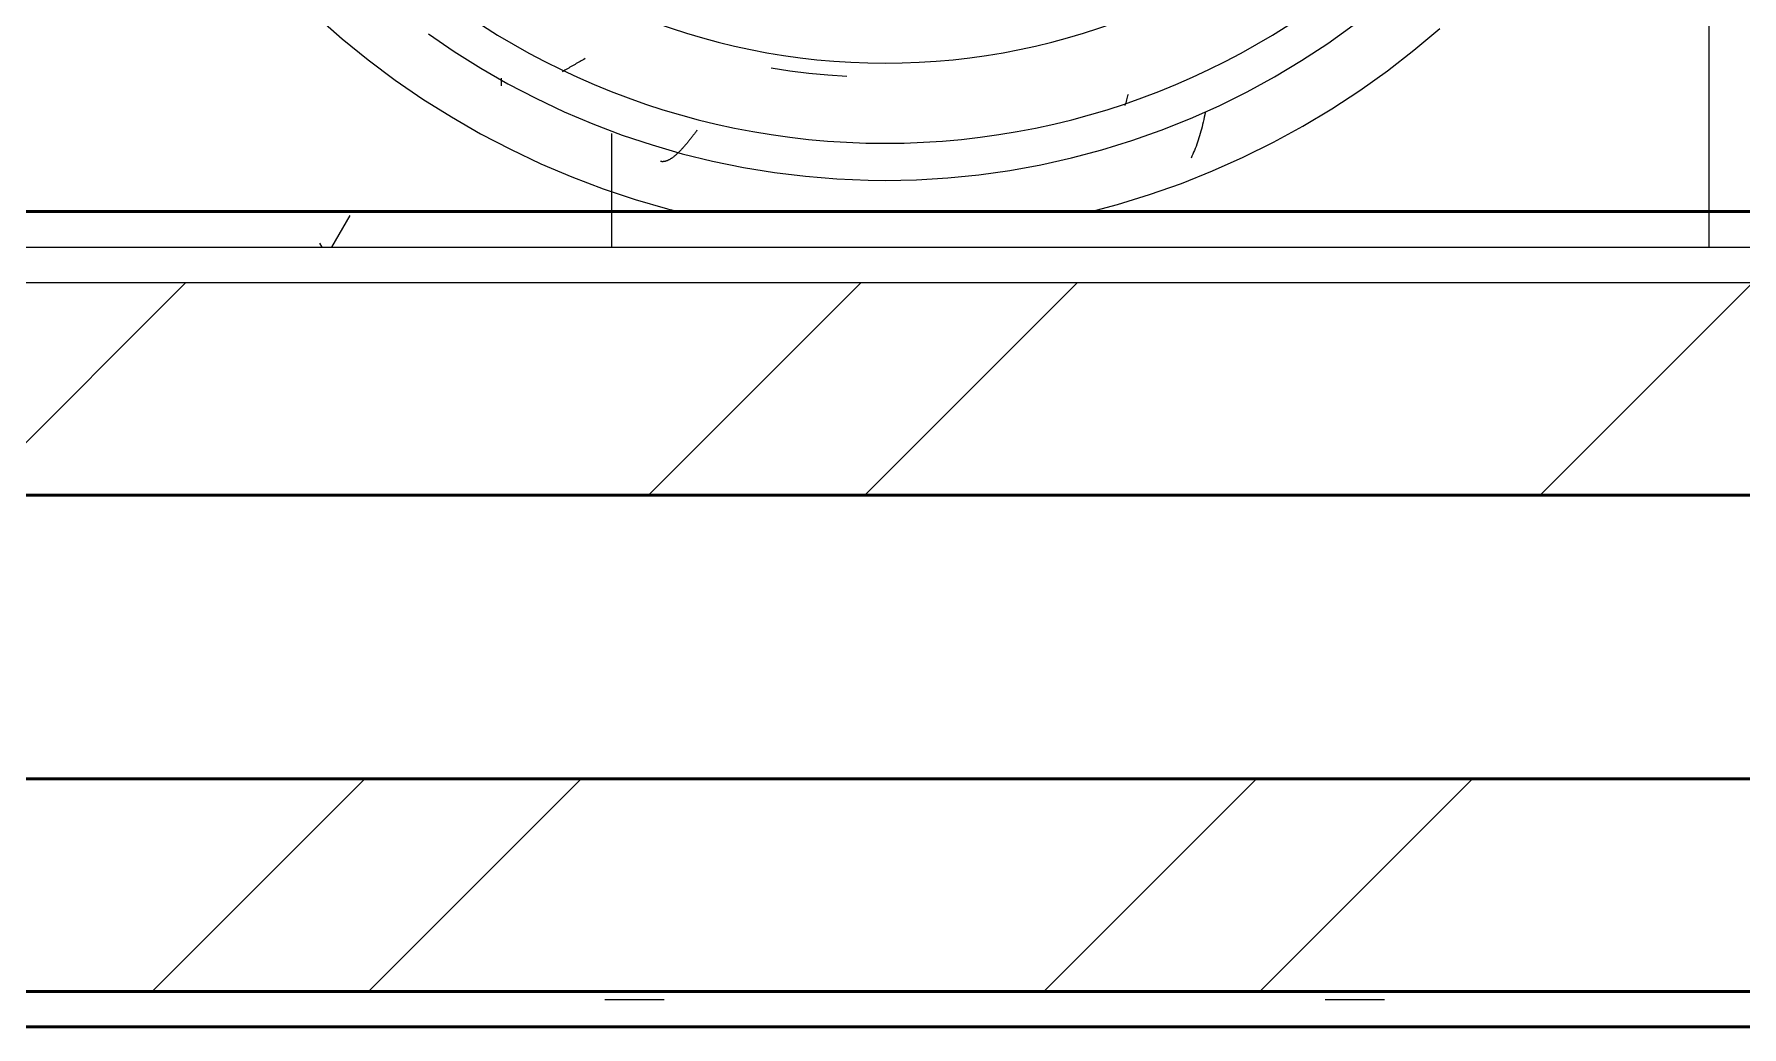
# Model space of a CAD drawing. Header units: millimetres. Extents: x -9358 to 257996, y -67499 to 9117.
# Drawn here: x 15325 to 16288, y -218 to 342 of the extents above; entities that cross this region are included whole.
import ezdxf

# ---------------------------------------------------------------- set-up
doc = ezdxf.new("R2010")
doc.units = ezdxf.units.MM
doc.header["$LTSCALE"] = 1000
for name, color, linetype, lineweight in [('A-WAL-CLD', 8, 'Continuous', 9), ('A-WAL-CMU', 8, 'Continuous', 50), ('A-WAL-LOW-20', 8, 'Continuous', 18), ('A-WAL-PAT-1', 8, 'Continuous', 9)]:
    doc.layers.add(name, color=color, linetype=linetype, lineweight=lineweight)
pattern_1 = [(45, (0, 0), (-251.447, 251.447), []), (45, (0, 381), (-251.447, 251.447), [])]
pattern_2 = [(0, (0, 0), (812.8, 203.2), [33.528, -576.072, 33.528, -576.072, -3251.2]), (0, (0, 0), (812.8, 203.2), [-1219.2, 33.528, -1185.672, 33.528, -576.072, -1422.4]), (0, (0, 0), (812.8, 203.2), [-3048, 33.528, -372.872, 33.528, -982.472]), (120, (304.8, 101.6), (-582.3764, 602.3054), [33.528, -576.072, 33.528, -576.072, -3251.2]), (120, (304.8, 101.6), (-582.3764, 602.3054), [-1219.2, 33.528, -1185.672, 33.528, -576.072, -1422.4]), (120, (304.8, 101.6), (-582.3764, 602.3054), [-3048, 33.528, -372.872, 33.528, -982.472]), (240, (406.4, 508), (-230.4236, -805.5054), [33.528, -576.072, 33.528, -576.072, -3251.2]), (240, (406.4, 508), (-230.4236, -805.5054), [-1219.2, 33.528, -1185.672, 33.528, -576.072, -1422.4]), (240, (406.4, 508), (-230.4236, -805.5054), [-3048, 33.528, -372.872, 33.528, -982.472])]

# ---------------------------------------------------------------- blocks, each defined once
blk = doc.blocks.new('Walls 61 - Walls 13-604996-01-Ground Floor Furniture Plan')
at = {"layer": 'A-WAL-PAT-1'}
h = blk.add_hatch(dxfattribs=at)
h.set_pattern_fill('FP_17', color=256, style=0, pattern_type=2)
h.set_pattern_definition([(270, (16550, -700), (900, 6e-14), [700, -700]), (270, (17000, 0), (1800, 1e-13), [700, -700]), (180, (17000, 0), (-9e-14, -700), [])])
h.paths.add_polyline_path([(14537.06, 370), (16270, 370), (16270, 1370), (14380, 1370), (14380, 370), (14520, 370)], flags=0)
h.paths.add_polyline_path([(15841.75, 406.52), (15768.25, 406.52), (15695.76, 418.62), (15626.25, 442.48), (15561.61, 477.46), (15503.61, 522.6), (15452.62, 578.54), (15413.63, 638.2), (15384.11, 705.51), (15366.07, 776.76), (15360, 850), (15366.07, 923.24), (15385.8, 998.33), (15415.93, 1065.31), (15453.83, 1123.32), (15503.61, 1177.4), (15561.61, 1222.54), (15626.25, 1257.52), (15700.67, 1282.2), (15769.9, 1293.48), (15841.75, 1293.48), (15914.24, 1281.38), (15983.75, 1257.52), (16048.39, 1222.54), (16108.82, 1174.76), (16157.38, 1121.46), (16196.37, 1061.8), (16225.89, 994.49), (16243.93, 923.24), (16250, 850), (16243.93, 776.76), (16224.2, 701.67), (16196.37, 638.2), (16156.17, 576.68), (16106.39, 522.6), (16046.05, 476.19), (15983.75, 442.48), (15909.33, 417.8), (15865.55, 410.49)], flags=0)
h.paths.add_polyline_path([(14880.1, 406.52), (14808.25, 406.52), (14735.76, 418.62), (14662.56, 444.48), (14601.61, 477.46), (14543.61, 522.6), (14493.83, 576.68), (14453.63, 638.2), (14424.11, 705.51), (14406.07, 776.76), (14400, 850), (14406.07, 923.24), (14425.8, 998.33), (14453.63, 1061.8), (14496.67, 1126.41), (14543.61, 1177.4), (14606.16, 1225), (14666.25, 1257.52), (14740.67, 1282.2), (14809.9, 1293.48), (14881.75, 1293.48), (14954.24, 1281.38), (15024.97, 1256.86), (15088.39, 1222.54), (15147.59, 1176.1), (15196.17, 1123.32), (15236.37, 1061.8), (15265.89, 994.49), (15283.93, 923.24), (15290, 850), (15282.9, 772.69), (15264.2, 701.67), (15236.37, 638.2), (15196.17, 576.68), (15145.09, 521.59), (15086.05, 476.19), (15023.75, 442.48), (14949.33, 417.8), (14881.75, 406.52)], flags=0)
at = {"layer": 'A-WAL-LOW-20'}
blk.add_line((16270, 370), (16270, 1370), dxfattribs=at)
blk = doc.blocks.new('Walls 63 - Walls 6-605019-01-Ground Floor Furniture Plan')
at = {"layer": 'A-WAL-PAT-1'}
h = blk.add_hatch(dxfattribs=at)
h.set_pattern_fill('FP_18', color=256, style=0, pattern_type=2)
h.set_pattern_definition([(270, (15820, 439.6), (900, 6e-14), [700, -700]), (270, (16270, 1139.6), (1800, 1e-13), [700, -700]), (180, (16270, 1139.6), (-9e-14, -700), [])])
h.paths.add_polyline_path([(16320, 370), (16320, 1420), (16270, 1420), (16270, 370)], flags=0)
at = {"layer": 'A-WAL-LOW-20'}
blk.add_line((16270, 370), (16270, 1370), dxfattribs=at)
blk = doc.blocks.new('FP_138-01-Ground Floor Furniture Plan')
at = {"layer": 'A-WAL-PAT-1'}
for p, q in [((49768.63, 694.27), (49767.89, 693.84)), ((49769.36, 694.69), (49768.63, 694.27)), ((49770.09, 695.11), (49769.36, 694.69)), ((49770.82, 695.53), (49770.09, 695.11)), ((49771.55, 695.96), (49770.82, 695.53)), ((49772.27, 696.38), (49771.55, 695.96)), ((49772.99, 696.8), (49772.27, 696.38)), ((49773.71, 697.21), (49772.99, 696.8)), ((49774.43, 697.63), (49773.71, 697.21)), ((49775.15, 698.05), (49774.43, 697.63)), ((49775.86, 698.46), (49775.15, 698.05)), ((49776.57, 698.87), (49775.86, 698.46)), ((49777.28, 699.28), (49776.57, 698.87)), ((49777.98, 699.69), (49777.28, 699.28)), ((49778.68, 700.09), (49777.98, 699.69)), ((49779.38, 700.49), (49778.68, 700.09)), ((49780.08, 700.89), (49779.38, 700.49)), ((49780.77, 701.29), (49780.08, 700.89)), ((49885.71, 696.07), (49896.37, 694.46)), ((49896.37, 694.46), (49907.07, 693.15)), ((49907.07, 693.15), (49917.79, 692.14)), ((49917.79, 692.14), (49928.54, 691.43))]:
    blk.add_line(p, q, dxfattribs=at)
blk = doc.blocks.new('FP_139-01-Ground Floor Furniture Plan')
at = {"layer": 'A-WAL-LOW-20', "flags": 128}
blk.add_lwpolyline([(50066.36, 615), (50081.14, 618.93), (50099.28, 624.54), (50117.17, 630.87), (50134.8, 637.91), (50152.13, 645.65), (50169.14, 654.08), (50185.79, 663.18), (50202.07, 672.94), (50217.95, 683.34), (50233.4, 694.37), (50248.39, 706), (50262.91, 718.23)], dxfattribs=at)
at = {"layer": 'A-WAL-PAT-1'}
for p, q in [((50129.5, 665.52), (50129.19, 664.19)), ((50129.81, 666.86), (50129.5, 665.52)), ((50130.1, 668.22), (50129.81, 666.86)), ((50130.38, 669.59), (50130.1, 668.22)), ((50130.65, 670.97), (50130.38, 669.59)), ((50126.7, 655.34), (50126.3, 654.14)), ((50127.09, 656.55), (50126.7, 655.34)), ((50127.46, 657.79), (50127.09, 656.55)), ((50127.83, 659.04), (50127.46, 657.79)), ((50128.19, 660.3), (50127.83, 659.04)), ((50128.53, 661.58), (50128.19, 660.3)), ((50128.87, 662.88), (50128.53, 661.58)), ((50129.19, 664.19), (50128.87, 662.88)), ((50123.17, 646.27), (50122.68, 645.22)), ((50123.65, 647.34), (50123.17, 646.27)), ((50124.12, 648.42), (50123.65, 647.34)), ((50124.58, 649.53), (50124.12, 648.42)), ((50125.03, 650.65), (50124.58, 649.53)), ((50125.46, 651.8), (50125.03, 650.65)), ((50125.88, 652.96), (50125.46, 651.8)), ((50126.3, 654.14), (50125.88, 652.96))]:
    blk.add_line(p, q, dxfattribs=at)
blk = doc.blocks.new('FP_140-01-Ground Floor Furniture Plan')
at = {"layer": 'A-WAL-LOW-20', "flags": 128}
blk.add_lwpolyline([(49629.46, 725.07), (49643.71, 712.53), (49658.45, 700.57), (49673.66, 689.22), (49689.3, 678.47), (49705.37, 668.37), (49721.83, 658.91), (49738.65, 650.12), (49755.81, 642), (49773.28, 634.59), (49791.03, 627.87), (49809.04, 621.87), (49827.27, 616.6), (49833.75, 615)], dxfattribs=at)
at = {"layer": 'A-WAL-PAT-1'}
for p, q in [((49733.66, 688.88), (49733.65, 690.28)), ((49733.67, 687.45), (49733.66, 688.88)), ((49733.7, 686.03), (49733.67, 687.45))]:
    blk.add_line(p, q, dxfattribs=at)
blk = doc.blocks.new('FP_141-01-Ground Floor Furniture Plan')
at = {"layer": 'A-WAL-PAT-1'}
for p, q in [((50085.56, 675.63), (50085.34, 674.84)), ((50085.78, 676.41), (50085.56, 675.63)), ((50086, 677.19), (50085.78, 676.41)), ((50086.22, 677.97), (50086, 677.19)), ((50086.44, 678.74), (50086.22, 677.97)), ((50086.66, 679.52), (50086.44, 678.74)), ((50086.87, 680.29), (50086.66, 679.52)), ((50087.09, 681.06), (50086.87, 680.29))]:
    blk.add_line(p, q, dxfattribs=at)
blk = doc.blocks.new('FP_142-01-Ground Floor Furniture Plan')
at = {"layer": 'A-WAL-LOW-20', "flags": 128}
blk.add_lwpolyline([(49950, 632.6), (49967.69, 632.95), (49985.35, 634.02), (50002.96, 635.78), (50020.48, 638.25), (50037.89, 641.42), (50055.16, 645.28), (50072.26, 649.83), (50089.16, 655.06), (50105.85, 660.96), (50122.28, 667.52), (50138.44, 674.74), (50154.29, 682.59), (50169.82, 691.08), (50185, 700.17), (50199.8, 709.87), (50214.2, 720.15)], dxfattribs=at)
blk = doc.blocks.new('FP_143-01-Ground Floor Furniture Plan')
at = {"layer": 'A-WAL-LOW-20', "flags": 128}
blk.add_lwpolyline([(49692.38, 715.35), (49706.96, 705.34), (49721.94, 695.91), (49737.28, 687.1), (49752.97, 678.9), (49768.96, 671.34), (49785.25, 664.42), (49801.8, 658.16), (49818.59, 652.57), (49835.59, 647.65), (49852.77, 643.42), (49870.1, 639.87), (49887.57, 637.03), (49905.13, 634.88), (49922.77, 633.44), (49940.45, 632.7), (49950, 632.6)], dxfattribs=at)
at = {"layer": 'A-WAL-PAT-1'}
for p, q in [((49839.78, 655.43), (49839.48, 655.06)), ((49840.07, 655.8), (49839.78, 655.43)), ((49840.37, 656.17), (49840.07, 655.8)), ((49840.66, 656.55), (49840.37, 656.17)), ((49840.96, 656.93), (49840.66, 656.55)), ((49841.25, 657.31), (49840.96, 656.93)), ((49841.55, 657.7), (49841.25, 657.31)), ((49841.85, 658.08), (49841.55, 657.7)), ((49842.14, 658.47), (49841.85, 658.08)), ((49842.44, 658.87), (49842.14, 658.47)), ((49842.74, 659.26), (49842.44, 658.87)), ((49843.03, 659.66), (49842.74, 659.26)), ((49843.33, 660.05), (49843.03, 659.66)), ((49843.63, 660.45), (49843.33, 660.05)), ((49843.92, 660.85), (49843.63, 660.45)), ((49830.3, 645.57), (49830.04, 645.38)), ((49830.56, 645.76), (49830.3, 645.57)), ((49830.81, 645.96), (49830.56, 645.76)), ((49831.08, 646.17), (49830.81, 645.96)), ((49831.34, 646.38), (49831.08, 646.17)), ((49831.6, 646.6), (49831.34, 646.38)), ((49831.87, 646.83), (49831.6, 646.6)), ((49832.13, 647.06), (49831.87, 646.83)), ((49832.4, 647.3), (49832.13, 647.06)), ((49832.67, 647.55), (49832.4, 647.3)), ((49832.94, 647.8), (49832.67, 647.55)), ((49833.21, 648.06), (49832.94, 647.8)), ((49833.49, 648.32), (49833.21, 648.06)), ((49833.76, 648.59), (49833.49, 648.32)), ((49834.04, 648.87), (49833.76, 648.59)), ((49834.32, 649.15), (49834.04, 648.87)), ((49834.6, 649.44), (49834.32, 649.15)), ((49834.88, 649.73), (49834.6, 649.44)), ((49835.16, 650.03), (49834.88, 649.73)), ((49835.44, 650.33), (49835.16, 650.03)), ((49835.72, 650.64), (49835.44, 650.33)), ((49836.01, 650.95), (49835.72, 650.64)), ((49836.29, 651.27), (49836.01, 650.95)), ((49836.58, 651.59), (49836.29, 651.27)), ((49836.87, 651.92), (49836.58, 651.59)), ((49837.15, 652.25), (49836.87, 651.92)), ((49837.44, 652.59), (49837.15, 652.25)), ((49837.73, 652.93), (49837.44, 652.59)), ((49838.02, 653.27), (49837.73, 652.93)), ((49838.31, 653.62), (49838.02, 653.27)), ((49838.6, 653.98), (49838.31, 653.62)), ((49838.9, 654.33), (49838.6, 653.98)), ((49839.19, 654.69), (49838.9, 654.33)), ((49839.48, 655.06), (49839.19, 654.69)), ((49823.49, 643.25), (49823.3, 643.3)), ((49823.69, 643.21), (49823.49, 643.25)), ((49823.89, 643.18), (49823.69, 643.21)), ((49824.09, 643.16), (49823.89, 643.18)), ((49824.29, 643.15), (49824.09, 643.16)), ((49824.49, 643.15), (49824.29, 643.15)), ((49824.7, 643.15), (49824.49, 643.15)), ((49824.91, 643.16), (49824.7, 643.15)), ((49825.12, 643.18), (49824.91, 643.16)), ((49825.33, 643.21), (49825.12, 643.18)), ((49825.55, 643.24), (49825.33, 643.21)), ((49825.77, 643.29), (49825.55, 643.24)), ((49825.99, 643.34), (49825.77, 643.29)), ((49826.21, 643.4), (49825.99, 643.34)), ((49826.43, 643.46), (49826.21, 643.4)), ((49826.66, 643.54), (49826.43, 643.46)), ((49826.89, 643.62), (49826.66, 643.54)), ((49827.12, 643.71), (49826.89, 643.62)), ((49827.35, 643.81), (49827.12, 643.71)), ((49827.59, 643.91), (49827.35, 643.81)), ((49827.83, 644.03), (49827.59, 643.91)), ((49828.06, 644.15), (49827.83, 644.03)), ((49828.3, 644.28), (49828.06, 644.15)), ((49828.55, 644.41), (49828.3, 644.28)), ((49828.79, 644.56), (49828.55, 644.41)), ((49829.04, 644.71), (49828.79, 644.56)), ((49829.29, 644.86), (49829.04, 644.71)), ((49829.54, 645.03), (49829.29, 644.86)), ((49829.79, 645.2), (49829.54, 645.03)), ((49830.04, 645.38), (49829.79, 645.2))]:
    blk.add_line(p, q, dxfattribs=at)
blk = doc.blocks.new('Walls 304 - Walls 78-2881543-01-Ground Floor Furniture Plan')
at = {"layer": 'A-WAL-PAT-1'}
h = blk.add_hatch(dxfattribs=at)
h.set_pattern_fill('FP_154', color=256, style=0, pattern_type=2)
h.set_pattern_definition([(0, (34145, 225), (528.32, 132.08), [43.586, -352.654, 43.586, -352.654, -2113.28]), (0, (34145, 225), (528.32, 132.08), [-792.48, 43.586, -748.894, 43.586, -352.654, -924.56]), (0, (34145, 225), (528.32, 132.08), [-1981.2, 43.586, -220.574, 43.586, -616.814]), (120, (34343.12, 291.04), (-378.5446, 391.4985), [43.586, -352.654, 43.586, -2465.934]), (120, (34343.12, 291.04), (-378.5446, 391.4985), [-439.826, -352.654, 43.586, -748.894, -1320.8]), (120, (34343.12, 291.04), (-378.5446, 391.4985), [-1584.96, 43.586, -352.654, 43.586, -880.974]), (120, (34343.12, 291.04), (-378.5446, 391.4985), [-2024.786, -220.574, 43.586, -616.814]), (240, (34409.16, 555.2), (-149.7754, -523.5785), [43.586, -352.654, 43.586, -2465.934]), (240, (34409.16, 555.2), (-149.7754, -523.5785), [-439.826, -352.654, 43.586, -748.894, -1320.8]), (240, (34409.16, 555.2), (-149.7754, -523.5785), [-1584.96, 43.586, -352.654, 43.586, -880.974]), (240, (34409.16, 555.2), (-149.7754, -523.5785), [-2024.786, -220.574, 43.586, -616.814])])
h.paths.add_polyline_path([(49950, 698.71), (50015.34, 704.42), (50078.7, 721.4), (50138.15, 749.12), (50191.88, 786.74), (50238.26, 833.12), (50275.88, 886.85), (50303.6, 946.3), (50320.75, 1011.6), (50326.29, 1075), (50320.58, 1140.34), (50303.6, 1203.7), (50275, 1264.4), (50238.26, 1316.88), (50191.88, 1363.26), (50138.15, 1400.88), (50074.37, 1429.76), (50015.34, 1445.58), (49950, 1451.29), (49884.66, 1445.58), (49821.3, 1428.6), (49760.6, 1400), (49708.12, 1363.26), (49661.32, 1316.28), (49624.12, 1263.15), (49595.24, 1199.37), (49579.01, 1135.59), (49573.71, 1075), (49579.42, 1009.66), (49596.4, 946.3), (49624.12, 886.85), (49661.74, 833.12), (49708.12, 786.74), (49762.59, 748.78), (49825.63, 720.24), (49886.6, 704.25)], flags=0)
h.paths.add_polyline_path([(49981.83, 731.47), (49918.17, 731.47), (49855.59, 743.17), (49796.22, 766.17), (49742.09, 799.68), (49693.07, 845.19), (49656.15, 894.44), (49627.01, 954.91), (49610.87, 1011.61), (49605, 1075), (49611.09, 1139.16), (49629.01, 1201.05), (49658.11, 1258.51), (49697.35, 1309.53), (49745.32, 1352.32), (49800.33, 1385.42), (49860.41, 1407.73), (49923.44, 1418.53), (49981.83, 1418.53), (50044.41, 1406.83), (50103.78, 1383.83), (50157.91, 1350.32), (50204.96, 1307.42), (50243.85, 1255.56), (50271.7, 1199.63), (50289.38, 1135.59), (50295, 1075), (50288.91, 1010.84), (50270.99, 948.95), (50241.89, 891.49), (50202.65, 840.47), (50154.67, 797.68), (50099.67, 764.58), (50039.59, 742.27), (50008.37, 736.43)], flags=0)
at = {"layer": 'A-WAL-LOW-20'}
for radius, start, end in [(421.46, 90, 270), (421.46, 270, 90), (376.29, 90, 270), (376.29, 270, 90)]:
    blk.add_arc((49950, 1075), radius, start, end, dxfattribs=at)
for name in ['FP_140-01-Ground Floor Furniture Plan', 'FP_139-01-Ground Floor Furniture Plan', 'FP_143-01-Ground Floor Furniture Plan', 'FP_142-01-Ground Floor Furniture Plan', 'FP_141-01-Ground Floor Furniture Plan', 'FP_138-01-Ground Floor Furniture Plan']:
    blk.add_blockref(name, (0, 0), dxfattribs=at)
blk = doc.blocks.new('G')
at = {"layer": 'A-WAL-PAT-1'}
h = blk.add_hatch(dxfattribs=at)
h.set_pattern_fill('FP_2', color=256, style=0, pattern_type=2)
h.set_pattern_definition(pattern_2)
h.paths.add_polyline_path([(14380, 370), (17150, 370), (17150, 390), (14380, 390)], flags=0)
h = blk.add_hatch(dxfattribs=at)
h.set_pattern_fill('FP_1', color=256, style=0, pattern_type=2)
h.set_pattern_definition(pattern_1)
h.paths.add_polyline_path([(16550, 230), (16550, 350), (14520, 350), (14520, 230), (15863.37, 230)], flags=0)
h = blk.add_hatch(dxfattribs=at)
h.set_pattern_fill('FP_1', color=256, style=0, pattern_type=2)
h.set_pattern_definition(pattern_1)
h.paths.add_polyline_path([(16550, -50), (16550, 70), (14400, 70), (14400, 10), (14520, 10), (14520, -50), (15863.37, -50)], flags=0)
h = blk.add_hatch(dxfattribs=at)
h.set_pattern_fill('FP_2', color=256, style=0, pattern_type=2)
h.set_pattern_definition(pattern_2)
h.paths.add_polyline_path([(14400, -70), (16550, -70), (16550, -50), (14400, -50)], flags=0)
at = {"layer": 'A-WAL-CLD'}
for p, q in [((14380, 370), (17150, 370)), ((14400, 350), (16550, 350))]:
    blk.add_line(p, q, dxfattribs=at)
at = {"layer": 'A-WAL-CMU'}
for p, q in [((17190, 390), (14360, 390)), ((14520, 230), (16550, 230)), ((16550, 70), (14520, 70)), ((16550, -50), (14400, -50)), ((14400, -70), (16530, -70))]:
    blk.add_line(p, q, dxfattribs=at)
at = {"layer": 'A-WAL-LOW-20'}
for name, p in [('Walls 63 - Walls 6-605019-01-Ground Floor Furniture Plan', (0, 0)), ('Walls 61 - Walls 13-604996-01-Ground Floor Furniture Plan', (0, 0)), ('Walls 304 - Walls 78-2881543-01-Ground Floor Furniture Plan', (-34145, -225))]:
    blk.add_blockref(name, p, dxfattribs=at)

msp = doc.modelspace()

# ---------------------------------------------------------------- block references
msp.add_blockref('G', (0, -148.08))

doc.saveas('drawing.dxf')
